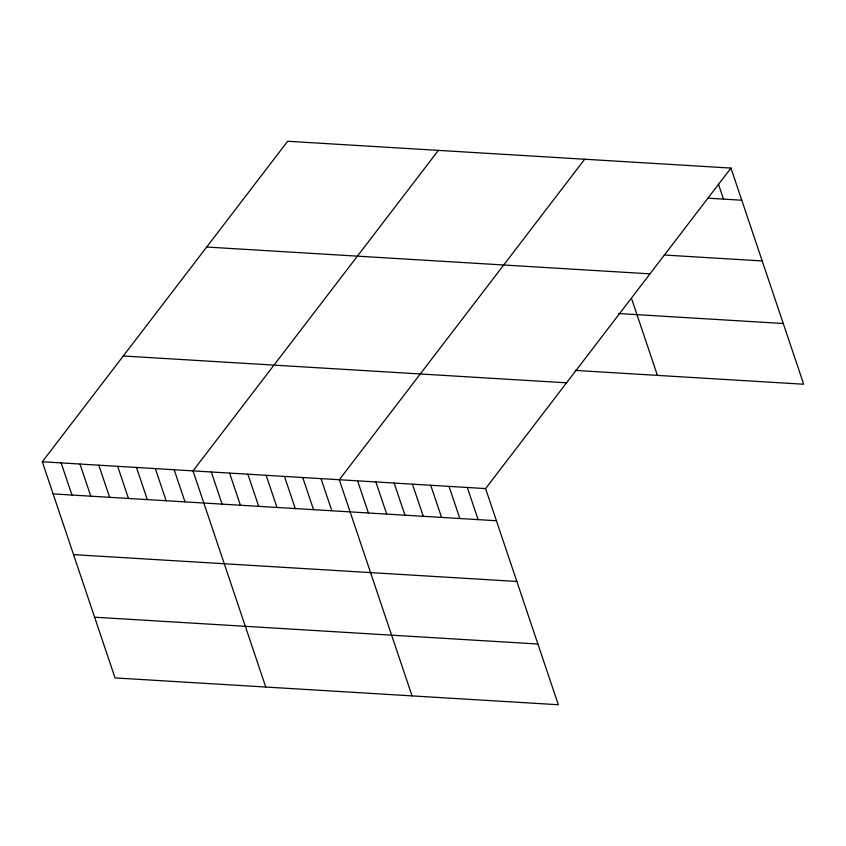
<?xml version="1.0" encoding="UTF-8"?>
<svg xmlns="http://www.w3.org/2000/svg" width="846" height="846" viewBox="0 0 846 846"><rect width="100%" height="100%" fill="white"/><g stroke="black" fill="none" stroke-linecap="round" stroke-linejoin="round"><path stroke-width="1.27" d="M730.955 168.079L485.593 488.586L558.339 704.739L115.045 677.921L42.3 461.768L287.661 141.261L730.955 168.079L803.7 384.232L575.121 370.4M438.387 150.376L193.015 470.884L265.76 687.037M584.671 159.228L339.309 479.735L412.055 695.888M707.816 198.165L741.773 200.227M664.247 255.016L762.214 260.949M206.688 247.032L649.992 273.85M618.69 313.549L783.269 323.51M123.273 355.997L566.566 382.826M42.3 461.768L485.593 488.586M53.118 493.905L496.412 520.734M73.549 554.627L516.843 581.456M94.604 617.199L537.897 644.018M718.497 184.28L723.489 199.117M631.719 299.019L657.416 375.381M467.309 487.486L478.127 519.624M449.025 486.376L459.843 518.513M430.741 485.266L441.549 517.414M412.446 484.166L423.264 516.303M394.162 483.055L404.98 515.193M375.878 481.945L386.696 514.093M357.594 480.845L368.412 512.983M321.025 478.635L331.833 510.773M302.731 477.525L313.549 509.662M284.446 476.414L295.265 508.562M266.162 475.315L276.98 507.452M247.878 474.204L258.696 506.342M229.594 473.104L240.412 505.242M211.31 471.994L222.117 504.131M174.181 469.752L184.999 501.89M155.336 468.61L166.154 500.747M136.502 467.468L147.32 499.605M117.657 466.326L128.476 498.463M98.823 465.184L109.642 497.332M79.979 464.052L90.797 496.19M61.145 462.91L71.952 495.047"/></g></svg>
